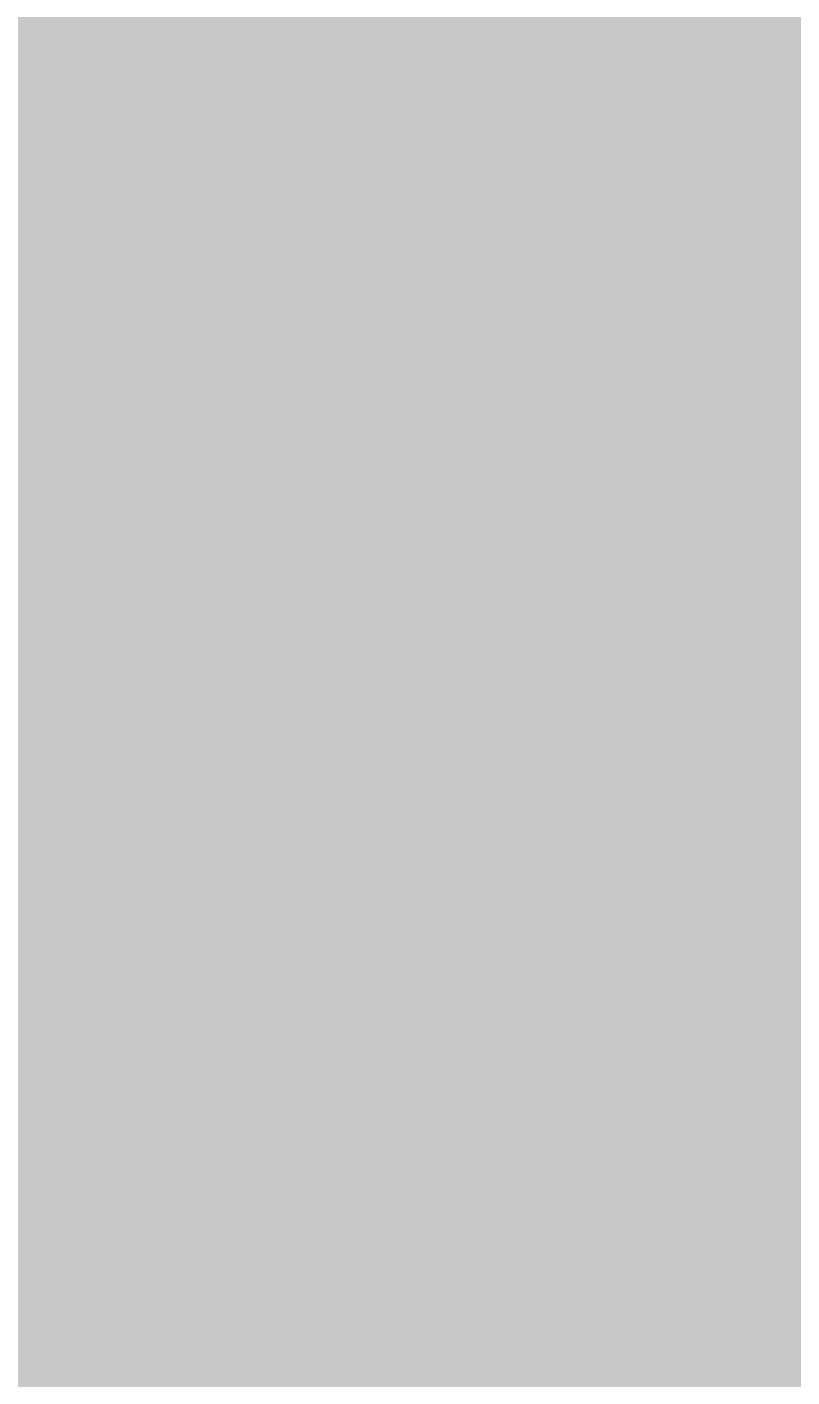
# Model space of a CAD drawing. Extents: x 0 to 196, y 0 to 139.
# Drawn here: x 119.50933 to 119.52933, y 78.7745 to 78.8098 of the extents above; entities that cross this region are included whole.
import ezdxf
from ezdxf.enums import TextEntityAlignment as Align

# ---------------------------------------------------------------- set-up
doc = ezdxf.new("R2010")
doc.units = 0
doc.layers.get('0').update_dxf_attribs({"linetype": 'CONTINUOUS'})
for name, color, linetype in [('COND', 80, 'CONTINUOUS'), ('COND2', 2, 'CONTINUOUS'), ('SOLDER_MASK', 85, 'CONTINUOUS')]:
    doc.layers.add(name, color=color, linetype=linetype)

# ---------------------------------------------------------------- blocks, each defined once
blk = doc.blocks.new('VIA')
at = {"layer": 'COND'}
blk.add_hatch(color=256, dxfattribs=at).paths.add_polyline_path([(0.3048, 0, 1), (-0.3048, 0, 1)], flags=0)
at = {"layer": 'COND2'}
blk.add_hatch(color=256, dxfattribs=at).paths.add_polyline_path([(0.3048, 0, 1), (-0.3048, 0, 1)], flags=0)
at = {"layer": 'SOLDER_MASK'}
blk.add_hatch(color=256, dxfattribs=at).paths.add_polyline_path([(0.5588, 0, 1), (-0.5588, 0, 1)], flags=0)
blk = doc.blocks.new('FIGURE_CIRCLE')
blk.add_circle((0, 0), 0.5)

msp = doc.modelspace()

# ---------------------------------------------------------------- hatches: boundary and pattern name
at = {"layer": 'COND2'}
msp.add_hatch(color=256, dxfattribs=at).paths.add_polyline_path([(129.4765, 100.33, -0.414214), (129.54, 100.3935, -0.19893), (129.5849, 100.3749), (132.1249, 97.8349, -0.19893), (132.1435, 97.79), (132.1435, 91.44, -0.19893), (132.1249, 91.3951), (119.4249, 78.6951, -0.19893), (119.38, 78.6765, -0.414214), (119.3165, 78.74, -0.19893), (119.3351, 78.7849), (132.0165, 91.4663), (132.0165, 97.7637), (129.4951, 100.2851, -0.19893)], flags=0)

# ---------------------------------------------------------------- block references
at = {"layer": 'COND'}
msp.add_blockref('VIA', (119.38, 78.74), dxfattribs=at)
at = {"layer": 'MANUFACTURING_NCDRILL_FIGURE', "xscale": 1.27, "yscale": 1.27}
msp.add_blockref('FIGURE_CIRCLE', (119.38, 78.74), dxfattribs=at)

# ---------------------------------------------------------------- texts
at = {"layer": 'MANUFACTURING_NCDRILL_FIGURE'}
msp.add_text('+', height=0.635, dxfattribs=at).set_placement((119.38, 78.74), align=Align.MIDDLE_CENTER)

doc.saveas('drawing.dxf')
